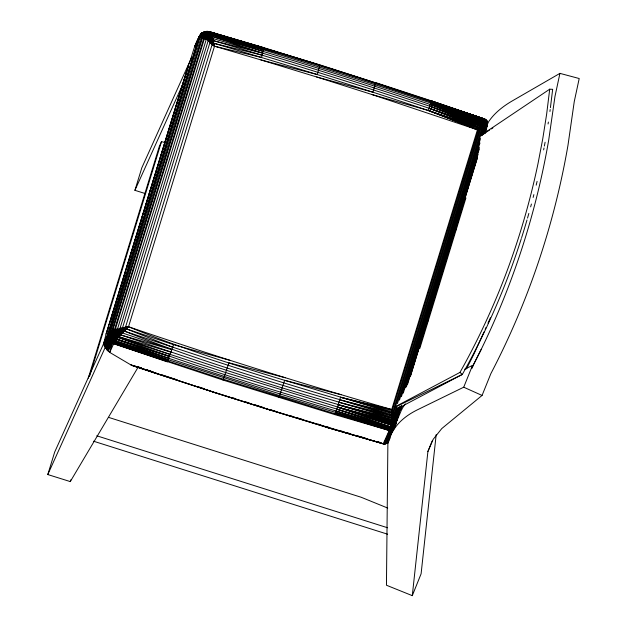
<?xml version="1.0" encoding="UTF-8"?>
<svg xmlns="http://www.w3.org/2000/svg" width="627" height="627" viewBox="0 0 627 627"><rect width="100%" height="100%" fill="white"/><g stroke="black" fill="none" stroke-linecap="round" stroke-linejoin="round"><path stroke-width="0.94" d="M195.93 44.023L199.386 36.194L194.785 46.516C197.215 40.99 204.402 27.768 200.397 34.657L109.709 331.934C109.074 335.923 111.551 339.763 114.851 341.817L111.363 341.848C108.424 340.367 107.389 336.393 108.165 333.36L198.947 37.338C200.248 33.012 205.295 30.402 209.598 31.679L263.943 47.683L319.864 65.153L317.348 74.55L260.863 59.902L214.52 46.21C208.595 43.631 207.145 35.99 200.891 34.469C194.205 43.098 192.614 55.505 188.359 65.49L106.041 334.042L103.878 342.906L104.325 345.908L105.43 347.272M213.979 392.173L269.586 409.729L383.896 443.994L392.361 423.946L392.823 418.06L391.71 409.509L477.429 129.82C479.569 126.693 486.685 122.986 484.836 119.067L431.211 100.806L375.534 82.56L375.307 82.999M390.127 437.967L387.878 443.43L386.451 585.234L412.292 595.65L421.101 573.815L436.188 434.55M383.896 443.994L326.267 427.238L326.361 426.681L329.159 427.496M484.906 133.363L487.43 124.436L486.771 122.547L483.605 122.633C393.858 91.667 303.413 62.676 212.153 36.491L209.442 37.44L206.22 39.587L117.523 328.948C107.64 329.622 104.082 338.282 113.863 343.29L223.4 379.233L389.234 430.498L392.69 430.012L394.61 427.238L394.101 428.46M326.267 427.152L383.191 443.861L389.555 429.738L391.859 423.1L392.384 418.099L391.71 409.509C303.335 384.022 215.57 356.426 128.519 326.745C121.223 327.67 113.542 330.014 107.875 334.74L103.902 342.812L108.259 333.188L108.33 337.091L114.106 342.898L111.198 342.123L110.133 341.135L116.591 335.108L128.519 326.745L214.505 46.194L211.581 34.806L210.327 32.196L209.598 31.679L209.152 32.126M393.309 430.232L395.034 426.133L394.022 427.63L392.228 428.406L390.817 428.413L390.59 426.924C298.272 400.496 206.722 371.45 115.799 340.579L111.833 335.782L110.893 331.291L201.102 37.017C202.811 33.74 206.612 31.483 210.327 32.196L263.936 48.044L261.553 57.48L214.52 46.21C211.667 44.541 202.09 31.397 198.861 37.502M398.96 407.182L395.817 417.457L392.384 418.099C302.504 390.809 211.471 366.286 124.271 331.064L122.72 327.725L128.519 326.745C214.113 361.936 304.001 385.08 392.11 412.966L393.631 412.66L480.721 128.551L484.687 126.693C488.699 126.403 487.257 122.061 484.389 121.23C394.101 90.006 302.927 61.399 211.346 34.203L206.886 35.551L203.799 38.137L114.365 329.912L115.603 333.352L118.378 337.498C207.655 371.607 299.62 398.043 391.217 425.09L394.508 425.106L396.021 423.319C395.794 426.015 393.2 427.786 390.629 426.799L336.793 409.204L334.849 414.619L223.055 380.072L113.636 343.714C109.96 342.491 107.382 338.619 107.875 334.74L103.878 342.906M188.084 67.591L188.359 65.49M105.109 347.178L109.255 339.983L111.042 338.047L116.066 334.238L117.398 334.473L119.843 333.611L124.271 331.064C213 360.65 301.853 390.096 392.228 414.29L391.71 409.509L340.492 397.252L336.793 409.204L390.59 426.924M383.967 443.885L326.291 427.23L269.586 409.729M146.036 369.703L155.817 373.12L132.861 365.659L156.734 373.582L131.56 365.243L213.086 392.032L130.808 364.867L109.717 352.398L113.863 343.29L118.378 337.498L225.791 372.587L393.058 424.048L395.026 421.148L395.606 416.892L391.71 409.509C394.626 415.96 396.664 423.523 392.69 430.012L386.71 443.258L385.683 443.634L387.274 442.827L393.254 429.581C397.252 423.17 394.908 415.701 391.71 409.509C393.693 416.485 394.328 424.095 390.668 430.663L384.688 443.908L383.763 443.704M487.688 122.931L487.422 125.032L487.391 121.513L485.502 119.365M482.257 135.471L484.828 127.069L487.195 125.886L487.712 123.064M107.875 334.74L103.847 344.435L107.828 336.158C113.307 330.797 121.458 329.183 128.519 326.745L116.003 338.556L115.901 340.453L114.835 339.818L109.451 339.701M399.877 406.437L395.543 422.175L386.083 443.587L384.351 443.72M126.184 328.509L117.147 335.947L111.927 341.096L107.436 350.446L112.304 343.134L167.433 361.904L172.684 347.209L126.388 328.885L125.494 327.2L212.247 44.18L213.925 43.31C302.865 69.628 391.554 96.958 478.91 128.174L483.872 122.226L484.836 119.067L431.117 100.853L430.694 103L484.209 121.63C489.295 123.699 486.066 130.095 484.734 133.535M397.173 407.621L394.877 415.105L392.314 415.591L338.964 402.354L392.369 416.877L392.635 412.856L391.71 409.509C393.944 413.655 396.86 418.225 396.052 423.139L394.916 423.907L393.058 424.048M213.008 392.071L269.626 409.878L213.008 392.071L213.117 391.609M206.824 39.086L206.056 39.485L205.139 37.839L204.77 34.979L202.537 33.576L201.361 33.615L199.088 37.181L108.416 332.976L108.15 334.324L108.753 335.069L111.833 335.782L118.707 331.573L128.519 326.745L118.378 337.498M209.598 31.679L319.77 64.847L375.604 82.858L372.971 92.216L316.627 76.964L260.863 59.902M200.24 34.822L199.339 37.04L201.361 33.615L204.198 31.961L209.896 31.765L206.879 31.35L203.626 32.776L203.657 35.567L202.592 37.557L204.48 37.401L203.893 35.723L204.543 34.798L207.576 33.215L210.75 32.894C303.076 58.53 394.117 88.54 484.867 119.224C489.154 122.241 478.746 127.32 477.453 129.805L372.219 94.622L316.627 76.964M206.22 39.587L201.102 37.017L200.891 34.469L202.482 32.745L204.543 33.333L206.886 35.551L214.52 46.21L211.487 36.656L209.175 32.063L206.879 31.35L203.587 32.251L207.929 31.53L204.198 31.961M412.292 595.65L427.904 451.511L432.136 441.032M372.219 94.622L428.398 110.47L477.453 129.805C479.859 127.43 487.367 123.057 486.34 120.776M115.603 333.352L113.26 333.509L112.586 332.671L110.901 332.373L111.034 331.236L112.358 331.659L114.843 336.503L117.045 339.058L169.478 356.52L116.818 339.332L113.362 334.74L112.249 330.688L202.16 37.369L204.543 34.798L204.543 33.333M170.215 354.435L119.012 336.77L116.489 332.827L112.915 332.498L112.805 330.476L115.752 331.181L121.027 330.343L122.477 332.961L171.837 349.725L120.682 334.912L117.523 328.948M550.42 107.625L552.669 89.316L549.714 89.191L546.642 114.153L542.731 138.959L537.997 163.655A772.605 723.033 61.7 0 1 502.196 283.584C490.102 314.088 476.042 343.792 459.967 372.407L395.606 406.539M549.942 111.481L550.177 109.553M392.933 430.827L395.77 423.452L396.358 419.565L400.379 406.461M487.195 125.886L486.999 124.898L485.494 124.632L480.956 125.902C392.463 95.249 303.131 67.081 213.305 40.63L210.014 42.346L122.524 327.756L125.69 327.568M394.352 424.032L394.305 419.126L392.055 410.513L340.492 397.252L391.985 411.759L392.996 411.555L479.616 128.966L480.721 128.551L479.663 127.344L429.111 108.228L430.694 103L484.506 120.87L486.771 122.547L477.453 129.805L428.398 110.47L429.111 108.228L480.454 126.466L481.881 128.127L397.432 403.616M548.069 123.981L548.374 122.061M104.325 345.908L109.443 337.71L108.753 335.069L108.933 332.475L200.107 35.645M108.165 333.36L108.118 335.704L108.988 336.401L110.415 336.856L111.833 335.782M384.61 444.018L385.401 443.806L393.732 424.079L393.834 419.197L392.008 410.52L392.283 412.927M210.75 32.894L209.826 33.043L209.081 35.378L209.442 37.44L214.505 46.194L205.86 37.22L205.711 34.344L209.92 31.773L208.65 31.546L206.714 33.819L204.81 32.157M486.771 122.547C486.944 119.428 487.367 122.492 486.779 121.348M543.633 149.884L544.001 147.972M544.361 146.06L545.098 142.235M484.828 127.069L482.853 124.342L430.271 104.45L483.072 123.37L485.486 126.34L485.384 126.85L481.301 127.352L477.453 129.805L479.616 128.966L478.91 128.174M485.22 132.642L486.411 127.109M427.904 451.511L433.171 439.339L441.784 428.562L482.061 395.441L490.878 373.606A837.131 807.074 24.3 0 0 534.494 273.443A840.564 810.382 24.3 0 0 567.976 145.292L574.261 101.574L579.207 78.524L559.927 73.367L554.981 96.425L548.696 140.142A840.564 810.382 24.3 0 1 528.78 226.222A836.394 806.361 24.3 0 1 481.238 349.325L471.59 368.457L481.238 349.333M395.394 423.711L396.468 420.748L392.196 421.305L337.475 407.103L391.217 425.09L391.334 426.956L392.62 425.349M206.526 33.615L207.349 31.538L210.813 36.868L214.505 46.194L211.471 41.492M120.682 334.912C210.413 365.572 300.552 395.418 392.361 419.306L393.184 414.11L391.71 409.509M487.516 124.491L487.077 121.113L484.851 119.342L431.164 101.159L485.4 120.227L487.304 122.304L487.265 125.729M487.508 124.577L487.602 122.21M156.648 373.708L213.047 391.883M206.886 35.551L206.628 36.664L207.451 38.615L210.014 42.346M484.687 126.693L477.453 129.805C480.227 127.555 488.66 125.4 487.203 121.803M487.383 124.514L477.453 129.805C480.125 127.14 491.153 124.185 485.533 119.514M113.902 335.766L114.843 336.503L118.456 336.041L118.769 337.052L117.751 336.746L117.225 338.846L115.235 337.687L111.042 338.047M392.361 419.306L393.356 419.251C394.986 416.54 391.381 403.576 392.283 415.168L392.62 415.544M487.289 125.282L487.116 125.972L486.497 125.251L483.793 125.259L479.663 127.344M204.48 37.401L204.214 38.365L208.25 35.731L211.581 34.806L263.559 49.917M117.045 339.058L116.003 338.556L112.405 342.93L109.717 352.398L106.911 349.874L105.25 346.872L108.471 338.925L104.301 345.845L107.828 336.158M481.371 135.8L483.958 127.383L481.889 124.82L429.738 106.206L481.199 125.619L482.437 124.17C393.27 93.384 303.374 64.683 212.741 38.49L208.125 40.904L120.023 328.313L121.027 330.343M138.003 367.391L70.287 481.591L47.793 474.553L54.698 452.036L105.062 340.492M144.813 193.422L134.915 190.326L141.82 167.801L191.682 57.37M88.258 378.246L159.313 146.444L161.523 141.561L165.136 142.705M89.606 376.169L161.523 141.561M106.433 333.392L188.186 66.227M106.041 334.042L108.745 326.581M109.255 324.747L118.738 293.898M119.255 292.057L187.818 67.904M108.753 326.573L106.684 333.149M110.47 320.961L116.199 302.269M116.771 300.396L123.072 279.822M123.644 277.957L125.651 271.413M126.795 267.674L133.096 247.101M133.669 245.235L142.548 216.252M143.121 214.379L149.422 193.814M149.994 191.94L158.874 162.957M160.018 159.219L175.772 107.797M176.344 105.924L187.802 68.523M202.858 36.429L201.212 37.056L201.855 33.45L202.968 32.604L202.537 33.576L202.858 36.429L112.554 330.57L112.68 331.511L116.097 331.996L118.707 331.573M70.287 481.591L70.835 479.788M396.577 406.421L394.289 413.891L392.228 414.29M399.47 400.128L482.962 127.743L481.199 125.619M397.973 407.887L395.394 416.304L392.369 416.877M401.413 396.672L480.517 138.606M403.255 393.176L479.961 142.94M405.614 387.729L479.294 147.345M483.315 134.249L485.486 126.34L482.281 126.732L478.174 129.076L428.398 110.47L479.255 127.79L482.97 125.855L485.964 125.565L486.748 126.231L487.061 125.486M406.406 386.796L479.294 148.991M483.887 134.013L486.615 125.776L485.721 123.731L484.397 122.524L430.694 103L483.605 122.633L485.76 125.094L486.184 126.521L485.486 126.34M486.105 126.051C483.582 125.541 478.863 127.124 478.479 129.405L392.22 410.473L394.822 416.446L395.888 420.866L393.521 429.244L395.496 422.857M436.666 288.6L437.528 285.802M443.548 266.169L444.402 263.364M453 235.321L454.434 230.642M400.763 406.468L396.468 420.474C396.303 424.048 394.759 430.083 389.963 428.664L279.658 395.613L113.064 341.942M407.636 384.053L478.056 154.313M484.64 132.838L486.615 125.776M401.343 405.591L396.476 421.477L393.944 422.496L392.024 422.379L337.475 407.103L391.413 424.503L394.124 424.722L395.849 423.719M410.23 376.608L477.288 157.839M401.366 405.951L395.77 423.452M410.419 376.357L477.453 157.667M401.186 409.212L402.04 406.406M419.808 348.447L465.939 197.952M172.684 347.209L173.522 344.678L229.788 360.282M114.569 330.727L114.898 329.731L116.489 332.827M198.947 37.338L199.488 36.021M108.15 334.324L108.714 332.686L108.73 333.752L109.686 334.363L113.362 334.74M197.536 41.868L200.138 35.002L197.411 41.993M405.434 403.906A564.034 149.665 22 0 0 401.797 409.227L387.447 443.281L387.878 443.43M392.815 431.008L392.949 431.094A564.034 149.673 22 0 1 418.091 409.486L463.721 387.204L472.539 365.376L473.056 365.604L471.582 368.464M205.648 32.761L206.064 31.742L208.666 34.728L214.505 46.194M394.681 427.011L394.916 426.438M424.33 329.967L425.412 327.341A742.493 694.395 62.1 0 0 428.484 319.37M196.455 43.294L199.386 36.194M208.25 35.731L208.783 33.168L210.374 32.267L263.936 48.044L210.844 33.066L207.741 33.427L207.764 35.096L209.442 37.44M395.222 425.537L395.425 425.035M278.858 397.643L284.658 380.315L341.221 394.728M480.611 128.41L478.401 129.319L484.405 127.218M210.664 39.344L209.927 35.104L210.907 33.223L209.826 33.043M223.055 380.072L228.996 362.79L285.418 377.799M480.627 126.63L480.956 125.902L429.738 106.206M108.471 338.925L105.25 346.872M109.145 340.202L105.697 347.875L110.133 341.135M134.915 190.326L183.264 83.242M104.301 345.845L108.032 337.569C113.448 331.957 121.481 329.708 128.519 326.745L116.066 334.238M47.793 474.553L108.11 340.97M483.958 331.996L474.286 353.346L466.48 368.927M485.165 329.332L485.972 327.553M487.986 323.101L490.4 317.764M487.265 124.765L485.18 124.193L482.179 125.055M108.189 351.261L112.304 343.134M430.89 101.3L431.117 100.853L484.867 119.224M203.626 32.776L201.588 34.548L200.162 36.868L199.088 37.181M108.73 333.752L109.654 331.973L109.6 333.125L112.923 333.705L113.699 334.528M263.599 48.169L263.943 47.683M392.384 418.099L338.204 404.799L392.298 420.333L393.529 415.387L392.275 410.466M200.789 35.653L200.107 36.875L201.102 37.017M106.911 349.874L111.089 342.334L167.777 361.074L114.286 342.608M478.989 128.261L479.255 127.79L429.111 108.228M202.482 32.745L202.223 33.09L203.485 32.432M105.924 348.361L110.023 341.347L106.488 349.223L111.089 342.334M392.024 422.379C394.649 419.51 394.83 414.753 392.886 411.571M394.916 423.907L396.248 421.744M387.635 442.435L388.121 441.714M394.359 427.857L392.361 429.628L389.555 429.738L335.186 413.789L389.586 429.66L335.641 412.59L390.112 428.265L390.817 428.413L393.301 425.349M392.674 422.465L394.485 417.809L393.631 412.66M393.936 425.271L391.53 428.468M484.836 119.067L442.936 105.352M202.403 37.471L205.711 34.344M205.507 34.148L204.77 34.979L209.63 39.909L212.624 43.976M393.732 424.079L395.488 421.023L396.052 418.272L395.527 417.551M387.165 442.952L387.745 442.309M205.139 37.839L204.473 38.513L115.235 329.622L115.462 330.39L123.284 329.199M109.443 337.71L110.415 336.856M396.217 420.678L395.817 417.457M386.444 442.842L385.989 443.195L386.608 443.375M386.451 443.407L387.274 442.827M201.095 33.96L202.325 32.91M392.361 423.946C395.12 422.167 395.496 418.436 395.026 415.458L394.077 413.93M115.462 330.39L117.304 329.01L117.774 329.575L120.502 329.308L125.886 327.937M480.447 135.675L549.714 89.191M478.252 129.154L483.801 127.069M481.426 135.291L489.616 130.008M491.254 128.95L492.893 127.892M484.389 121.23L486.646 120.533M391.663 423.766C394.649 422.19 395.261 418.209 394.626 415.16M479.545 128.872L478.44 129.358M114.232 335.531L117.915 335.273L122.477 332.961M396.358 419.565L392.298 420.333M559.927 73.367L512.776 100.626A564.034 146.64 12.1 0 0 487.469 123.543M123.48 329.567L128.519 326.745M486.536 121.113L485.024 121.528M208.046 40.857L208.611 40.551M396.977 408.937L462.326 374.437C478.495 345.642 492.65 315.749 504.813 285.05A778.256 728.323 61.7 0 0 521.327 238.566M385.856 443.72L386.71 443.258M486.975 121.677L483.872 122.226M464.638 369.232L472.539 365.376M394.932 407.307L462.326 374.437L459.967 372.407M211.84 41.296L210.813 36.868L210.758 34.908L211.487 34.571L210.468 34.273M118.456 336.041L120.517 335.092L120.259 334.269M487.108 123.143L483.973 123.064L430.271 104.45L482.508 124.083L483.48 123.644M396.154 418.593L393.356 419.251M392.847 420.341L392.267 420.584L392.8 421.344M121.309 330.868L123.676 329.943M395.504 422.966L391.859 423.1L337.475 407.103M119.067 332.255L126.286 328.697L124.412 330.923L116.92 333.658M483.072 123.37L483.973 123.064M385.072 443.83L386.083 443.587M117.774 329.575L125.588 327.38M117.751 336.746L115.525 337.428L114.537 336.754L112.421 336.895M486.121 120.039L485.4 120.227L484.828 119.475M125.792 327.756L120.251 328.807L119.929 328.336M109.255 339.983L110.321 340.845L111.927 341.096L115.799 340.579M391.844 410.56L391.985 411.759M482.814 127.485L478.291 129.193L481.951 128.104M116.003 338.556L110.093 338.948M384.437 443.924L385.401 443.806M484.412 123.401L486.246 123.221L487.328 123.778M120.023 328.313L122.712 328.109M383.795 443.9L384.688 443.908M212.741 38.49L213.736 43.396M209.175 32.063L210.374 32.267M113.863 343.29L111.198 342.123M392.823 418.06L392.384 417.95L392.949 414.157L392.165 410.489M213.925 43.31L262.188 55.215M392.11 412.966L339.732 399.814L392.314 415.591M213.305 40.63L262.737 53.17L212.153 36.491L213.368 43.584M211.346 34.203C303.586 59.103 394.195 89.551 484.734 119.937M208.25 31.397L209.489 31.742M263.834 47.73L209.332 31.828L227.107 37.181M334.849 414.619L389.234 430.498M341.284 431.039L344.082 431.862M345.947 432.403L350.611 433.766M356.199 435.404L358.997 436.22M360.862 436.768L365.525 438.124M377.65 441.674L380.448 442.49M217.6 34.618L220.414 35.449M232.617 39.046L237.312 40.426M249.515 44.023L252.336 44.854M210.844 33.066L263.81 48.796M119.012 336.77L171.006 352.155M213.917 33.372L220.477 35.324M222.35 35.88L227.037 37.283M230.791 38.396L237.351 40.355M239.224 40.912L242.038 41.75L228.98 37.745M270.574 409.729L275.229 411.14M289.172 415.38L293.82 416.79M297.543 417.927L302.19 419.338M317.991 424.142L320.781 424.988M269.547 409.917L326.353 427.12M266.397 49.031L272.925 51.022M276.656 52.166L279.454 53.021M297.167 58.444L301.83 59.871M307.426 61.579L310.216 62.434M338.204 404.799L392.196 421.305M113.777 341.033L168.82 358.346L116.818 339.332M232.578 397.745L235.36 398.623M244.624 401.546L249.264 403.012M254.821 404.768L263.16 407.401M108.557 417.37L361.191 497.266L387.713 508.058M96.77 435.796L387.611 527.769M93.556 441.212L387.604 534.204M331.628 69.127L339.991 71.784M347.429 74.143L357.649 77.395M363.229 79.167L369.734 81.228M336.174 411.046L390.112 428.265M211.581 34.806L263.199 51.39M161.398 374.664L177.096 379.813M197.419 386.459L203.885 388.583M384.57 86.048L409.58 94.285M418.844 97.334L429.04 100.688M126.388 328.885L173.522 344.678M141.616 368.057L137.164 366.56L141.592 368.143M146.075 369.554L152.322 371.654M130.808 364.867L156.734 373.582M442.913 105.399L466.041 113.283M472.515 115.486L484.538 119.585M114.898 341.754L168.248 359.882M431.117 100.853L485.964 119.953M133.841 365.745L156.664 373.614M430.992 101.895L484.506 120.87M109.709 331.934L110.901 332.373M463.721 387.204L482.061 395.441M400.606 408.577L401.797 409.227M482.508 124.083L486.591 123.754L487.43 124.436M395.12 416.375L395.606 416.892M210.758 34.908L212.098 36.327L211.487 36.656L211.714 38.866L213.18 43.678M206.714 33.819L207.764 35.096M108.142 337.357L108.777 338.431M484.663 120.227L485.18 121.152M112.249 330.688L112.68 331.511M486.928 121.035L487.257 121.685M210.147 39.619L211.103 41.696M208.76 37.792L212.435 44.078L210.163 42.464L207.427 36.162M212.945 40.779L213.556 43.49M458.313 218.705A742.493 694.395 62.1 0 1 455.547 230.854M537.08 181.368A778.256 728.323 61.7 0 1 536.187 185.153M533.859 194.613A778.256 728.323 61.7 0 1 533.138 197.442M531.414 204.041A778.256 728.323 61.7 0 1 530.654 206.863M528.851 213.423A778.256 728.323 61.7 0 1 527.519 218.102M526.986 219.975A778.256 728.323 61.7 0 1 521.625 237.641M487.516 123.198L487.485 123.911L487.516 123.198M252.352 44.823L247.665 43.428L252.375 44.791M258.912 46.774L256.098 45.936L258.92 46.766"/></g></svg>
